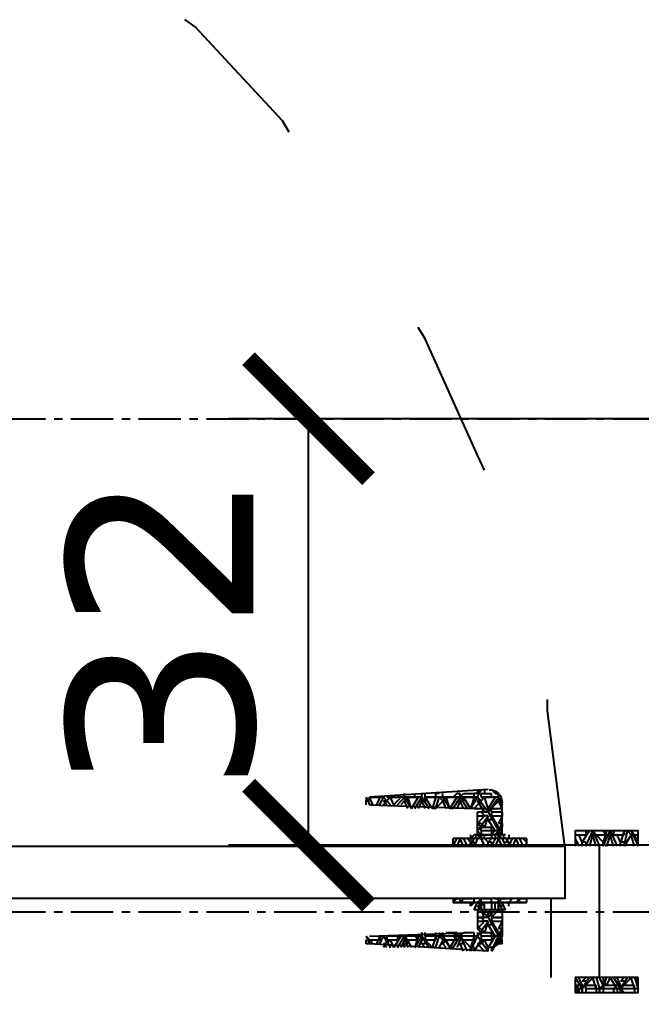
# Model space of a CAD drawing. Header units: centimetres. Extents: x -135 to 3640, y -1234 to 1338.
# Drawn here: x 321.8 to 368.5, y 198.9 to 272 of the extents above; entities that cross this region are included whole.
import ezdxf

# ---------------------------------------------------------------- set-up
doc = ezdxf.new("R2010")
doc.units = ezdxf.units.CM
doc.linetypes.add('CENTER', pattern=[5.08, 3.175, -0.635, 0.635, -0.635])
for name, color, linetype in [('AKS', 4, 'CENTER'), ('DIS_DUVAR_100', 30, 'Continuous'), ('IC_KAPILAR', 7, 'Continuous'), ('OZEL_PANEL_OLCU_CM', 3, 'Continuous')]:
    doc.layers.add(name, color=color, linetype=linetype)
doc.styles.add('PORTMAN', font='DejaVuSans.ttf')
doc.dimstyles.new('PORTMAN', dxfattribs={"dimtxt": 14, "dimasz": 9, "dimexe": 6, "dimexo": 5, "dimgap": 4, "dimtad": 1, "dimtxsty": 'PORTMAN', "dimblk": 'ARCHTICK', "dimcen": 2.5, "dimazin": 3, "dimtfac": 0.5, "dimtmove": 2, "dimatfit": 3})

# ---------------------------------------------------------------- blocks, each defined once
blk = doc.blocks.new('kaynak-dis-kapi')
at = {"color": 133, "linetype": 'Continuous', "lineweight": 25, "true_color": 0x6ec1dd}
for p, q in [((54298.981, 7082.45), (54298.699, 7082.45)), ((54298.699, 7082.45), (54298.699, 7082.45)), ((54298.699, 7082.45), (54298.981, 7082.45)), ((54298.981, 7082.45), (54299.263, 7082.732)), ((54299.263, 7082.168), (54299.263, 7082.45)), ((54300.109, 7082.45), (54299.263, 7082.45)), ((54299.545, 7082.732), (54309.131, 7082.168)), ((54299.827, 7082.732), (54299.827, 7082.45)), ((54299.827, 7082.732), (54299.827, 7082.45)), ((54300.39, 7082.45), (54300.109, 7082.732)), ((54300.109, 7082.168), (54300.109, 7082.45)), ((54300.39, 7082.732), (54300.39, 7082.45)), ((54300.39, 7082.45), (54300.672, 7082.45)), ((54300.672, 7082.168), (54300.672, 7082.45)), ((54301.518, 7082.45), (54300.672, 7082.45)), ((54300.672, 7082.45), (54300.672, 7082.45)), ((54301.8, 7082.168), (54301.518, 7082.45)), ((54301.518, 7082.45), (54301.518, 7082.45)), ((54301.518, 7082.45), (54301.518, 7082.45)), ((54302.082, 7082.45), (54301.8, 7082.45)), ((54301.8, 7082.45), (54301.8, 7082.45)), ((54301.8, 7082.45), (54302.082, 7082.45)), ((54302.364, 7082.168), (54302.082, 7082.45)), ((54302.082, 7082.45), (54302.082, 7082.45)), ((54303.21, 7082.168), (54303.21, 7082.45)), ((54303.21, 7082.168), (54303.21, 7082.45)), ((54303.492, 7082.45), (54303.492, 7082.45)), ((54303.492, 7082.45), (54303.492, 7082.45)), ((54303.492, 7082.45), (54303.774, 7082.45)), ((54303.774, 7082.168), (54303.774, 7082.45)), ((54303.774, 7082.45), (54303.774, 7082.45)), ((54304.62, 7082.168), (54304.62, 7082.45)), ((54305.465, 7082.168), (54305.465, 7082.45)), ((54306.311, 7082.168), (54306.311, 7082.45)), ((54298.699, 7082.168), (54298.417, 7081.604)), ((54298.417, 7081.886), (54298.417, 7081.886)), ((54298.417, 7081.886), (54298.699, 7081.886)), ((54298.417, 7081.322), (54298.699, 7081.886)), ((54298.699, 7082.168), (54300.109, 7082.168)), ((54298.699, 7082.168), (54298.699, 7081.886)), ((54298.699, 7082.168), (54298.981, 7082.168)), ((54298.699, 7081.886), (54299.263, 7081.322)), ((54298.981, 7082.168), (54299.545, 7081.322)), ((54299.263, 7082.168), (54299.263, 7082.168)), ((54300.109, 7082.168), (54299.263, 7082.168)), ((54299.545, 7081.322), (54299.827, 7082.168)), ((54300.109, 7081.886), (54299.827, 7082.168)), ((54299.827, 7081.041), (54300.39, 7081.886)), ((54300.109, 7082.168), (54300.109, 7082.168)), ((54300.39, 7082.168), (54300.109, 7081.886)), ((54300.109, 7081.886), (54300.39, 7081.886)), ((54300.109, 7081.886), (54300.672, 7081.322)), ((54300.39, 7082.168), (54300.672, 7082.168)), ((54300.672, 7082.168), (54300.672, 7082.168)), ((54301.518, 7082.168), (54300.672, 7082.168)), ((54300.672, 7082.168), (54300.954, 7081.322)), ((54300.954, 7081.322), (54301.518, 7082.168)), ((54301.8, 7082.168), (54301.236, 7081.322)), ((54301.8, 7082.168), (54301.518, 7082.168)), ((54301.518, 7081.886), (54301.518, 7082.168)), ((54301.518, 7081.886), (54301.8, 7081.886)), ((54301.518, 7081.322), (54301.8, 7081.886)), ((54301.8, 7082.168), (54301.8, 7081.886)), ((54301.8, 7082.168), (54302.082, 7082.168)), ((54301.8, 7081.886), (54302.082, 7081.322)), ((54302.364, 7082.168), (54302.082, 7082.168)), ((54303.21, 7082.168), (54302.082, 7082.168)), ((54302.082, 7082.168), (54302.646, 7081.322)), ((54303.21, 7082.168), (54302.646, 7081.322)), ((54302.646, 7081.322), (54302.928, 7082.168)), ((54303.21, 7081.886), (54302.928, 7082.168)), ((54302.928, 7081.322), (54303.21, 7081.886)), ((54303.21, 7082.168), (54303.21, 7082.168)), ((54303.492, 7082.168), (54303.21, 7081.886)), ((54303.21, 7081.886), (54303.21, 7081.886)), ((54303.21, 7081.886), (54303.774, 7081.322)), ((54303.774, 7081.322), (54303.492, 7082.168)), ((54303.492, 7082.168), (54303.774, 7082.168)), ((54303.774, 7082.168), (54303.774, 7082.168)), ((54304.62, 7082.168), (54303.774, 7082.168)), ((54303.774, 7082.168), (54304.056, 7081.322)), ((54304.056, 7081.322), (54304.62, 7082.168)), ((54304.902, 7082.168), (54304.338, 7081.322)), ((54304.62, 7082.168), (54304.62, 7082.168)), ((54304.62, 7081.886), (54304.62, 7082.168)), ((54304.62, 7081.886), (54304.902, 7081.886)), ((54304.62, 7081.322), (54304.902, 7081.886)), ((54304.902, 7082.168), (54304.902, 7081.886)), ((54304.902, 7082.168), (54305.183, 7082.168)), ((54304.902, 7081.886), (54305.183, 7081.322)), ((54305.465, 7082.168), (54305.183, 7082.168)), ((54306.029, 7082.168), (54305.183, 7082.168)), ((54305.183, 7082.168), (54305.747, 7081.322)), ((54306.311, 7082.168), (54305.747, 7081.322)), ((54305.747, 7081.322), (54306.029, 7082.168)), ((54306.311, 7082.168), (54306.029, 7082.168)), ((54306.029, 7081.886), (54306.029, 7082.168)), ((54306.029, 7081.886), (54306.311, 7081.886)), ((54306.029, 7081.322), (54306.311, 7081.886)), ((54306.311, 7082.168), (54306.311, 7081.886)), ((54306.311, 7082.168), (54306.593, 7082.168)), ((54306.311, 7081.886), (54306.593, 7081.604)), ((54306.593, 7082.168), (54307.157, 7081.604)), ((54306.875, 7082.168), (54306.875, 7082.168)), ((54307.721, 7082.168), (54306.875, 7082.168)), ((54307.157, 7081.604), (54307.439, 7082.168)), ((54308.003, 7082.168), (54307.439, 7081.604)), ((54307.721, 7081.886), (54307.439, 7082.168)), ((54307.721, 7082.168), (54307.721, 7082.168)), ((54308.003, 7082.168), (54307.721, 7081.886)), ((54307.721, 7081.886), (54308.003, 7081.886)), ((54307.721, 7081.604), (54308.003, 7081.886)), ((54307.721, 7081.886), (54308.003, 7081.604)), ((54308.285, 7081.604), (54308.003, 7082.168)), ((54308.003, 7082.168), (54308.285, 7082.168)), ((54308.285, 7082.168), (54308.285, 7082.168)), ((54309.131, 7082.168), (54308.285, 7082.168)), ((54308.285, 7082.168), (54308.567, 7081.604)), ((54308.849, 7081.604), (54309.131, 7082.168)), ((54309.413, 7082.168), (54309.131, 7081.604)), ((54309.131, 7082.168), (54309.131, 7082.168)), ((54309.131, 7081.886), (54309.131, 7082.168)), ((54309.131, 7081.886), (54309.413, 7081.886)), ((54309.413, 7082.168), (54309.413, 7081.886)), ((54309.413, 7081.604), (54309.413, 7081.886)), ((54309.413, 7081.886), (54309.413, 7081.886)), ((54309.413, 7081.886), (54309.413, 7081.886)), ((54298.417, 7079.349), (54298.417, 7081.604)), ((54299.263, 7081.322), (54298.417, 7081.322)), ((54298.417, 7081.041), (54299.263, 7081.041)), ((54298.417, 7081.041), (54298.417, 7081.041)), ((54298.417, 7081.041), (54298.417, 7080.759)), ((54299.263, 7081.041), (54299.263, 7081.322)), ((54299.263, 7081.322), (54299.263, 7081.322)), ((54299.263, 7081.322), (54299.545, 7081.322)), ((54299.263, 7081.041), (54299.263, 7080.759)), ((54299.545, 7081.041), (54299.545, 7081.322)), ((54299.545, 7081.041), (54300.39, 7081.041)), ((54299.545, 7081.041), (54299.827, 7081.041)), ((54300.109, 7081.041), (54299.827, 7081.322)), ((54300.672, 7081.322), (54299.827, 7081.322)), ((54300.109, 7081.041), (54299.827, 7080.759)), ((54300.39, 7079.349), (54300.39, 7081.041)), ((54309.131, 7081.604), (54300.672, 7081.322)), ((54300.672, 7081.322), (54300.672, 7081.322)), ((54300.672, 7081.322), (54300.954, 7081.322)), ((54300.672, 7081.041), (54300.672, 7081.041)), ((54300.954, 7081.322), (54300.954, 7081.322)), ((54302.364, 7081.322), (54302.364, 7081.322)), ((54302.364, 7081.322), (54302.646, 7081.322)), ((54302.646, 7081.322), (54302.646, 7081.322)), ((54303.774, 7081.322), (54303.774, 7081.322)), ((54303.774, 7081.322), (54304.056, 7081.322)), ((54305.465, 7081.322), (54305.465, 7081.322)), ((54305.465, 7081.322), (54305.465, 7081.322)), ((54299.263, 7080.759), (54298.417, 7080.759)), ((54298.417, 7080.759), (54298.699, 7080.195)), ((54298.699, 7079.913), (54299.263, 7080.759)), ((54298.981, 7079.631), (54299.545, 7080.477)), ((54299.263, 7080.477), (54299.263, 7080.759)), ((54299.263, 7080.477), (54299.545, 7080.477)), ((54299.545, 7080.759), (54299.545, 7080.759)), ((54299.545, 7080.759), (54299.827, 7080.759)), ((54299.545, 7080.759), (54299.827, 7079.913)), ((54300.39, 7080.759), (54299.827, 7080.759)), ((54299.827, 7080.759), (54300.39, 7080.195)), ((54287.985, 7079.631), (54287.421, 7078.503)), ((54287.985, 7079.631), (54287.703, 7079.349)), ((54288.267, 7079.631), (54287.985, 7079.349)), ((54288.549, 7078.503), (54288.267, 7079.631)), ((54288.267, 7079.631), (54288.549, 7079.631)), ((54288.549, 7079.631), (54288.549, 7079.349)), ((54288.549, 7079.631), (54288.831, 7078.785)), ((54289.677, 7079.631), (54289.113, 7078.503)), ((54289.395, 7079.631), (54289.395, 7079.349)), ((54290.241, 7078.503), (54289.677, 7079.631)), ((54289.677, 7079.631), (54289.677, 7079.349)), ((54289.677, 7079.631), (54289.959, 7079.631)), ((54290.241, 7079.631), (54289.959, 7079.349)), ((54289.959, 7079.631), (54290.241, 7078.785)), ((54291.086, 7079.631), (54290.523, 7078.503)), ((54291.086, 7079.631), (54290.805, 7079.349)), ((54291.65, 7078.503), (54291.086, 7079.631)), ((54291.086, 7079.631), (54291.086, 7079.349)), ((54291.086, 7079.631), (54291.368, 7079.631)), ((54291.368, 7079.631), (54291.932, 7078.785)), ((54291.65, 7079.631), (54291.65, 7079.349)), ((54298.417, 7080.195), (54298.417, 7079.913)), ((54298.417, 7080.195), (54298.699, 7080.195)), ((54298.699, 7079.631), (54298.417, 7079.913)), ((54298.417, 7079.913), (54298.417, 7079.913)), ((54298.699, 7079.631), (54298.417, 7079.349)), ((54298.699, 7079.631), (54298.699, 7079.913)), ((54298.699, 7079.631), (54298.981, 7079.631)), ((54298.699, 7079.631), (54298.699, 7079.349)), ((54298.699, 7079.631), (54298.981, 7079.631)), ((54298.981, 7079.631), (54299.263, 7079.349)), ((54299.263, 7079.631), (54299.263, 7079.913)), ((54300.109, 7079.913), (54299.263, 7079.913)), ((54299.263, 7079.631), (54299.263, 7079.349)), ((54300.109, 7080.195), (54299.827, 7079.913)), ((54300.109, 7080.195), (54300.39, 7080.195)), ((54300.109, 7079.913), (54300.39, 7080.195)), ((54300.109, 7079.631), (54300.109, 7079.913)), ((54300.39, 7079.631), (54300.109, 7079.913)), ((54300.109, 7079.631), (54300.109, 7079.349)), ((54300.39, 7079.631), (54300.39, 7079.631)), ((54300.39, 7079.631), (54300.39, 7079.631)), ((54300.39, 7079.631), (54300.39, 7079.631)), ((54287.703, 7079.349), (54287.421, 7079.349)), ((54287.421, 7078.785), (54287.703, 7079.349)), ((54287.703, 7079.349), (54287.985, 7079.349)), ((54287.703, 7078.503), (54287.985, 7079.349)), ((54287.985, 7079.349), (54288.549, 7078.503)), ((54289.395, 7079.349), (54288.549, 7079.349)), ((54288.831, 7078.785), (54289.113, 7079.349)), ((54289.395, 7079.349), (54289.113, 7079.349)), ((54289.395, 7079.349), (54289.677, 7079.349)), ((54289.395, 7078.503), (54289.677, 7079.349)), ((54289.677, 7079.349), (54289.959, 7078.503)), ((54290.805, 7079.349), (54289.959, 7079.349)), ((54290.241, 7078.785), (54290.805, 7079.349)), ((54290.805, 7079.349), (54290.805, 7079.349)), ((54290.805, 7079.349), (54291.086, 7079.349)), ((54290.805, 7078.503), (54291.086, 7079.349)), ((54291.086, 7079.349), (54291.368, 7078.503)), ((54292.496, 7079.349), (54291.65, 7079.349)), ((54291.932, 7078.785), (54292.214, 7079.349)), ((54292.496, 7079.349), (54292.214, 7079.349)), ((54292.496, 7079.067), (54292.214, 7078.503)), ((54296.443, 7078.785), (54296.725, 7079.067)), ((54296.443, 7079.067), (54302.364, 7079.067)), ((54297.007, 7079.067), (54296.725, 7078.503)), ((54297.007, 7078.503), (54297.289, 7079.067)), ((54297.289, 7079.067), (54297.571, 7078.503)), ((54297.853, 7078.503), (54297.571, 7079.067)), ((54297.853, 7079.349), (54297.853, 7079.067)), ((54297.853, 7078.785), (54298.135, 7079.067)), ((54297.853, 7079.067), (54298.135, 7078.785)), ((54298.135, 7079.067), (54298.417, 7079.349)), ((54298.135, 7079.349), (54300.672, 7079.349)), ((54298.135, 7079.349), (54298.135, 7079.349)), ((54298.417, 7079.349), (54298.417, 7079.349)), ((54298.417, 7079.349), (54298.699, 7079.349)), ((54298.417, 7079.349), (54298.417, 7079.349)), ((54298.417, 7078.503), (54298.699, 7079.067)), ((54298.699, 7079.067), (54298.699, 7079.349)), ((54298.699, 7079.349), (54298.699, 7079.067)), ((54298.699, 7079.067), (54298.981, 7078.503)), ((54300.109, 7079.349), (54299.263, 7079.349)), ((54299.263, 7079.349), (54299.263, 7079.067)), ((54299.263, 7079.067), (54299.545, 7078.785)), ((54299.545, 7078.785), (54299.827, 7079.067)), ((54299.827, 7079.349), (54299.827, 7079.349)), ((54300.109, 7079.349), (54299.827, 7079.349)), ((54299.827, 7079.349), (54299.827, 7079.349)), ((54299.827, 7079.067), (54299.827, 7079.349)), ((54300.109, 7079.349), (54300.39, 7079.349)), ((54300.672, 7079.349), (54300.672, 7079.349)), ((54300.954, 7079.349), (54300.954, 7079.067)), ((54300.954, 7078.785), (54301.236, 7079.067)), ((54301.518, 7079.067), (54301.236, 7078.503)), ((54301.518, 7078.503), (54301.8, 7079.067)), ((54301.8, 7079.067), (54302.082, 7078.503)), ((54302.364, 7078.503), (54302.082, 7079.067)), ((54302.364, 7079.067), (54302.364, 7079.067)), ((54288.549, 7078.785), (54288.549, 7078.503)), ((54288.549, 7078.785), (54288.831, 7078.785)), ((54288.831, 7078.503), (54288.831, 7078.785)), ((54290.241, 7078.785), (54289.959, 7078.503)), ((54290.241, 7078.503), (54290.241, 7078.785)), ((54290.241, 7078.785), (54290.241, 7078.785)), ((54290.523, 7068.635), (54290.523, 7078.503)), ((54291.65, 7078.785), (54291.65, 7078.503)), ((54291.65, 7078.785), (54291.932, 7078.785)), ((54291.932, 7078.503), (54291.932, 7078.785)), ((54292.214, 7078.503), (54292.496, 7078.785)), ((54377.36, 7078.503), (54293.342, 7078.503)), ((54293.342, 7078.503), (54293.342, 7074.556)), ((54296.443, 7078.503), (54296.443, 7078.785)), ((54296.443, 7078.785), (54296.443, 7078.785)), ((54296.443, 7078.785), (54296.443, 7078.785)), ((54297.853, 7078.785), (54297.571, 7078.503)), ((54297.853, 7078.503), (54297.853, 7078.785)), ((54297.853, 7078.785), (54298.135, 7078.785)), ((54299.263, 7078.785), (54299.263, 7078.503)), ((54299.263, 7078.785), (54299.545, 7078.785)), ((54299.545, 7078.503), (54299.545, 7078.785)), ((54300.672, 7078.785), (54300.672, 7078.503)), ((54300.672, 7078.785), (54300.954, 7078.785)), ((54300.954, 7078.503), (54300.954, 7078.785)), ((54302.364, 7078.785), (54302.364, 7078.503)), ((54302.364, 7078.785), (54302.364, 7078.785)), ((54293.342, 7074.556), (54377.36, 7074.556)), ((54297.007, 7074.556), (54296.443, 7074.556)), ((54296.443, 7074.556), (54296.443, 7074.274)), ((54297.007, 7074.556), (54296.725, 7074.556)), ((54296.725, 7074.556), (54296.725, 7074.556)), ((54297.289, 7074.274), (54297.007, 7074.556)), ((54297.007, 7074.274), (54297.007, 7074.556)), ((54297.289, 7074.556), (54297.289, 7074.556)), ((54297.289, 7074.556), (54297.289, 7074.556)), ((54297.289, 7074.556), (54297.571, 7074.556)), ((54297.853, 7074.274), (54297.571, 7074.556)), ((54298.417, 7074.556), (54297.571, 7074.556)), ((54297.571, 7074.556), (54297.571, 7074.556)), ((54298.699, 7074.274), (54298.417, 7074.556)), ((54298.417, 7074.556), (54298.417, 7074.556)), ((54298.417, 7074.556), (54298.417, 7074.556)), ((54298.981, 7074.556), (54298.699, 7074.556)), ((54298.699, 7074.556), (54298.699, 7074.556)), ((54298.699, 7074.556), (54298.981, 7074.556)), ((54298.981, 7074.556), (54299.263, 7074.556)), ((54299.263, 7074.274), (54299.263, 7074.556)), ((54300.109, 7074.556), (54299.263, 7074.556)), ((54299.827, 7074.556), (54299.827, 7074.556)), ((54299.827, 7074.556), (54299.827, 7074.556)), ((54300.109, 7074.274), (54300.109, 7074.556)), ((54300.39, 7074.556), (54300.39, 7074.556)), ((54300.39, 7074.556), (54300.39, 7074.556)), ((54300.39, 7074.556), (54300.672, 7074.556)), ((54300.672, 7074.274), (54300.672, 7074.556)), ((54301.518, 7074.556), (54300.672, 7074.556)), ((54300.672, 7074.556), (54300.672, 7074.556)), ((54301.8, 7074.274), (54301.518, 7074.556)), ((54301.518, 7074.556), (54301.518, 7074.556)), ((54301.518, 7074.556), (54301.518, 7074.556)), ((54302.082, 7074.556), (54301.8, 7074.556)), ((54301.8, 7074.556), (54301.8, 7074.556)), ((54301.8, 7074.556), (54302.082, 7074.556)), ((54302.364, 7074.274), (54302.082, 7074.556)), ((54302.364, 7074.556), (54302.082, 7074.556)), ((54302.082, 7074.556), (54302.082, 7074.556)), ((54296.443, 7074.274), (54297.007, 7074.274)), ((54297.007, 7074.274), (54296.443, 7074.274)), ((54297.007, 7074.274), (54296.725, 7074.274)), ((54296.725, 7074.274), (54296.725, 7074.274)), ((54297.289, 7074.274), (54297.007, 7074.274)), ((54297.007, 7074.274), (54297.007, 7074.274)), ((54297.289, 7074.274), (54297.289, 7074.274)), ((54297.289, 7074.274), (54297.571, 7074.274)), ((54297.853, 7074.274), (54297.571, 7074.274)), ((54298.417, 7074.274), (54297.571, 7074.274)), ((54297.571, 7074.274), (54297.571, 7074.274)), ((54297.853, 7073.992), (54297.853, 7074.274)), ((54298.135, 7073.71), (54298.417, 7074.274)), ((54298.135, 7073.992), (54298.135, 7073.992)), ((54298.135, 7073.71), (54300.672, 7073.71)), ((54298.699, 7074.274), (54298.417, 7073.71)), ((54298.699, 7074.274), (54298.417, 7074.274)), ((54298.417, 7074.274), (54298.417, 7073.992)), ((54298.417, 7074.274), (54298.417, 7074.274)), ((54298.417, 7073.992), (54298.699, 7073.992)), ((54298.417, 7073.71), (54298.417, 7073.71)), ((54298.417, 7073.428), (54298.699, 7073.71)), ((54298.417, 7073.71), (54298.417, 7071.737)), ((54298.699, 7074.274), (54298.699, 7074.274)), ((54298.699, 7073.992), (54298.699, 7074.274)), ((54298.699, 7074.274), (54298.981, 7074.274)), ((54298.699, 7073.71), (54298.699, 7073.992)), ((54298.699, 7073.992), (54298.699, 7073.71)), ((54298.699, 7073.71), (54299.263, 7073.146)), ((54299.545, 7073.146), (54298.981, 7073.71)), ((54299.263, 7074.274), (54299.263, 7074.274)), ((54300.109, 7074.274), (54299.263, 7074.274)), ((54299.263, 7073.71), (54299.545, 7073.428)), ((54299.545, 7073.428), (54299.827, 7073.71)), ((54299.827, 7074.274), (54300.109, 7073.992)), ((54299.827, 7073.146), (54300.109, 7073.71)), ((54300.109, 7074.274), (54300.109, 7074.274)), ((54300.39, 7074.274), (54300.109, 7073.992)), ((54300.109, 7073.992), (54300.39, 7073.992)), ((54300.109, 7073.71), (54300.39, 7073.992)), ((54300.39, 7073.71), (54300.109, 7073.992)), ((54300.39, 7074.274), (54300.672, 7074.274)), ((54300.39, 7073.71), (54300.39, 7072.3)), ((54300.672, 7074.274), (54300.672, 7074.274)), ((54301.518, 7074.274), (54300.672, 7074.274)), ((54300.672, 7074.274), (54300.954, 7073.992)), ((54300.672, 7073.992), (54300.672, 7073.992)), ((54300.954, 7073.992), (54300.954, 7074.274)), ((54301.8, 7074.274), (54301.518, 7074.274)), ((54301.518, 7074.274), (54301.518, 7074.274)), ((54301.518, 7074.274), (54301.518, 7074.274)), ((54301.8, 7074.274), (54301.8, 7074.274)), ((54301.8, 7074.274), (54301.8, 7074.274)), ((54301.8, 7074.274), (54302.082, 7074.274)), ((54302.364, 7074.274), (54302.082, 7074.274)), ((54302.364, 7074.274), (54302.082, 7074.274)), ((54302.082, 7074.274), (54302.082, 7074.274)), ((54298.417, 7073.146), (54299.263, 7073.146)), ((54298.417, 7073.146), (54298.417, 7073.146)), ((54298.417, 7073.146), (54298.417, 7072.864)), ((54299.263, 7073.146), (54298.417, 7073.146)), ((54299.263, 7073.428), (54299.263, 7073.146)), ((54299.263, 7073.428), (54299.545, 7073.428)), ((54299.263, 7073.146), (54299.263, 7073.146)), ((54299.263, 7073.146), (54299.263, 7072.864)), ((54299.545, 7073.146), (54299.545, 7073.428)), ((54299.545, 7073.146), (54300.39, 7073.146)), ((54299.545, 7073.146), (54299.827, 7073.146)), ((54300.109, 7073.146), (54299.827, 7073.146)), ((54300.109, 7073.146), (54299.827, 7072.864)), ((54300.39, 7073.146), (54299.827, 7073.146)), ((54299.263, 7072.864), (54298.417, 7072.864)), ((54298.417, 7072.864), (54298.699, 7072.3)), ((54298.417, 7072.3), (54298.417, 7072.018)), ((54298.417, 7072.3), (54298.699, 7072.3)), ((54298.699, 7072.018), (54299.263, 7072.864)), ((54298.981, 7071.737), (54299.545, 7072.582)), ((54299.263, 7072.582), (54299.263, 7072.864)), ((54299.263, 7072.582), (54299.545, 7072.582)), ((54299.545, 7072.864), (54299.545, 7072.864)), ((54299.545, 7072.864), (54299.827, 7072.864)), ((54299.545, 7072.864), (54299.827, 7072.018)), ((54300.39, 7072.864), (54299.827, 7072.864)), ((54299.827, 7072.864), (54300.39, 7072.3)), ((54300.109, 7072.3), (54299.827, 7072.018)), ((54300.109, 7072.3), (54300.39, 7072.3)), ((54300.109, 7072.018), (54300.39, 7072.3)), ((54300.672, 7072.3), (54300.672, 7072.3)), ((54298.699, 7071.737), (54298.417, 7072.018)), ((54298.417, 7072.018), (54298.417, 7072.018)), ((54298.699, 7071.737), (54298.417, 7071.455)), ((54298.699, 7071.737), (54298.699, 7072.018)), ((54298.699, 7071.737), (54298.981, 7071.737)), ((54298.699, 7071.737), (54298.699, 7071.455)), ((54298.699, 7071.737), (54298.981, 7071.737)), ((54298.981, 7071.737), (54299.545, 7070.891)), ((54299.263, 7071.737), (54299.263, 7072.018)), ((54300.109, 7072.018), (54299.263, 7072.018)), ((54299.263, 7071.737), (54299.263, 7071.455)), ((54300.109, 7071.737), (54300.109, 7072.018)), ((54300.39, 7071.737), (54300.109, 7072.018)), ((54300.109, 7071.737), (54300.109, 7071.455)), ((54300.39, 7071.737), (54300.109, 7071.455)), ((54300.39, 7071.737), (54300.672, 7071.737)), ((54300.39, 7071.737), (54300.672, 7071.737)), ((54300.672, 7071.737), (54300.672, 7072.018)), ((54301.518, 7072.018), (54300.672, 7072.018)), ((54300.672, 7071.737), (54300.672, 7072.018)), ((54309.131, 7071.737), (54300.672, 7072.018)), ((54300.672, 7071.737), (54300.672, 7071.455)), ((54300.672, 7071.737), (54300.954, 7070.891)), ((54301.8, 7071.737), (54301.518, 7072.018)), ((54301.518, 7072.018), (54301.518, 7072.018)), ((54301.518, 7072.018), (54301.518, 7072.018)), ((54301.8, 7071.737), (54301.518, 7071.455)), ((54301.8, 7071.737), (54301.8, 7072.018)), ((54301.8, 7071.737), (54302.082, 7071.737)), ((54301.8, 7071.737), (54301.8, 7071.455)), ((54301.8, 7071.737), (54302.082, 7071.737)), ((54302.364, 7071.737), (54302.082, 7072.018)), ((54302.928, 7072.018), (54302.082, 7072.018)), ((54302.082, 7071.737), (54302.082, 7072.018)), ((54302.364, 7071.737), (54302.082, 7071.455)), ((54302.082, 7071.737), (54302.646, 7070.891)), ((54303.21, 7071.737), (54302.646, 7070.891)), ((54302.928, 7072.018), (54302.928, 7072.018)), ((54302.928, 7072.018), (54302.928, 7072.018)), ((54303.21, 7071.737), (54303.21, 7072.018)), ((54303.21, 7071.737), (54303.21, 7072.018)), ((54303.492, 7071.737), (54303.21, 7072.018)), ((54303.21, 7071.737), (54303.21, 7071.455)), ((54303.492, 7071.737), (54303.21, 7071.455)), ((54303.492, 7072.018), (54303.492, 7071.737)), ((54303.774, 7070.891), (54303.492, 7071.737)), ((54303.492, 7071.737), (54303.774, 7071.737)), ((54303.492, 7071.737), (54303.774, 7071.737)), ((54303.774, 7071.737), (54303.774, 7072.018)), ((54303.774, 7071.737), (54303.774, 7072.018)), ((54303.774, 7071.737), (54303.774, 7071.455)), ((54303.774, 7071.737), (54304.056, 7070.891)), ((54304.62, 7071.737), (54304.62, 7072.018)), ((54304.62, 7071.737), (54304.62, 7071.455)), ((54304.902, 7071.737), (54304.902, 7072.018)), ((54304.902, 7071.737), (54305.183, 7071.737)), ((54304.902, 7071.737), (54304.902, 7071.455)), ((54304.902, 7071.737), (54305.183, 7071.737)), ((54305.465, 7071.737), (54305.183, 7071.737)), ((54305.465, 7071.737), (54305.183, 7071.455)), ((54305.183, 7071.737), (54305.183, 7071.737)), ((54305.183, 7071.737), (54305.465, 7070.891)), ((54306.311, 7071.737), (54306.029, 7070.891)), ((54306.311, 7071.737), (54306.029, 7071.455)), ((54306.875, 7070.891), (54306.311, 7071.737)), ((54306.311, 7071.737), (54306.311, 7071.737)), ((54306.311, 7071.737), (54306.311, 7071.455)), ((54306.311, 7071.737), (54306.593, 7071.737)), ((54306.593, 7071.737), (54307.157, 7070.891)), ((54306.875, 7071.737), (54306.875, 7071.737)), ((54306.875, 7071.737), (54306.875, 7071.455)), ((54308.003, 7071.737), (54307.439, 7070.891)), ((54307.721, 7071.737), (54307.721, 7071.737)), ((54307.721, 7071.737), (54307.721, 7071.455)), ((54308.003, 7071.737), (54307.721, 7071.455)), ((54308.285, 7071.173), (54308.003, 7071.737)), ((54308.003, 7071.737), (54308.285, 7071.737)), ((54308.003, 7071.737), (54308.285, 7071.737)), ((54308.285, 7071.737), (54308.285, 7071.455)), ((54308.285, 7071.737), (54308.567, 7071.173)), ((54309.413, 7071.737), (54309.131, 7071.173)), ((54309.413, 7071.737), (54309.131, 7071.455)), ((54298.417, 7071.173), (54298.417, 7071.455)), ((54298.417, 7071.455), (54298.417, 7071.455)), ((54298.417, 7071.173), (54298.699, 7071.173)), ((54298.699, 7071.455), (54299.263, 7070.609)), ((54298.699, 7071.173), (54298.699, 7071.173)), ((54300.109, 7071.455), (54299.263, 7071.455)), ((54299.263, 7070.891), (54299.263, 7070.609)), ((54299.263, 7070.891), (54299.545, 7070.891)), ((54299.545, 7070.891), (54299.827, 7071.455)), ((54299.545, 7070.609), (54309.131, 7071.173)), ((54299.545, 7070.609), (54299.545, 7070.891)), ((54300.109, 7071.173), (54299.827, 7071.455)), ((54299.827, 7070.609), (54300.39, 7071.173)), ((54300.109, 7071.455), (54300.672, 7070.609)), ((54300.109, 7071.173), (54300.39, 7071.173)), ((54301.518, 7071.455), (54300.672, 7071.455)), ((54300.672, 7070.891), (54300.672, 7070.609)), ((54300.672, 7070.891), (54300.954, 7070.891)), ((54300.954, 7070.891), (54301.518, 7071.455)), ((54300.954, 7070.609), (54300.954, 7070.891)), ((54301.518, 7071.173), (54301.518, 7071.455)), ((54301.518, 7071.173), (54301.8, 7071.173)), ((54301.518, 7070.609), (54301.8, 7071.173)), ((54301.8, 7071.455), (54302.082, 7070.891)), ((54303.21, 7071.455), (54302.082, 7071.455)), ((54302.364, 7070.891), (54302.364, 7070.891)), ((54302.364, 7070.891), (54302.646, 7070.891)), ((54302.646, 7070.891), (54302.928, 7071.455)), ((54303.21, 7071.173), (54302.928, 7071.455)), ((54302.928, 7070.891), (54303.21, 7071.173)), ((54303.21, 7071.455), (54303.492, 7070.891)), ((54303.21, 7071.173), (54303.21, 7071.173)), ((54304.62, 7071.455), (54303.774, 7071.455)), ((54303.774, 7070.891), (54303.774, 7070.891)), ((54303.774, 7070.891), (54304.056, 7070.891)), ((54304.056, 7070.891), (54304.62, 7071.455)), ((54304.62, 7071.173), (54304.62, 7071.455)), ((54304.62, 7071.173), (54304.902, 7071.173)), ((54304.62, 7070.891), (54304.902, 7071.173)), ((54304.902, 7071.455), (54305.183, 7070.891)), ((54306.029, 7071.455), (54305.183, 7071.455)), ((54305.747, 7070.891), (54306.029, 7071.455)), ((54306.029, 7071.173), (54306.029, 7071.455)), ((54306.029, 7071.173), (54306.311, 7071.173)), ((54306.311, 7071.455), (54306.593, 7070.891)), ((54306.311, 7070.891), (54306.311, 7071.173)), ((54307.721, 7071.455), (54306.875, 7071.455)), ((54307.157, 7070.891), (54307.439, 7071.455)), ((54307.721, 7071.173), (54307.439, 7071.455)), ((54307.721, 7071.455), (54308.003, 7070.891)), ((54307.721, 7071.173), (54308.003, 7071.173)), ((54307.721, 7070.891), (54308.003, 7071.173)), ((54309.131, 7071.455), (54308.285, 7071.455)), ((54308.849, 7071.173), (54309.131, 7071.455)), ((54309.131, 7071.173), (54309.131, 7071.455)), ((54309.131, 7071.455), (54309.131, 7071.455)), ((54309.131, 7071.173), (54309.413, 7071.173)), ((54309.131, 7071.173), (54309.131, 7071.173)), ((54309.413, 7071.455), (54309.413, 7071.455)), ((54309.413, 7071.455), (54309.413, 7071.455)), ((54309.413, 7071.173), (54309.413, 7071.455)), ((54309.413, 7071.173), (54309.413, 7071.173)), ((54287.421, 7068.635), (54292.496, 7068.635)), ((54287.703, 7068.635), (54287.421, 7067.789)), ((54287.421, 7068.353), (54287.703, 7068.635)), ((54287.703, 7067.789), (54287.985, 7068.635)), ((54287.985, 7068.635), (54288.549, 7068.071)), ((54288.549, 7068.635), (54288.831, 7068.353)), ((54288.831, 7068.071), (54289.113, 7068.635)), ((54289.113, 7067.789), (54289.677, 7068.635)), ((54289.677, 7068.635), (54289.959, 7068.071)), ((54290.241, 7067.789), (54289.959, 7068.635)), ((54290.241, 7068.071), (54290.523, 7068.635)), ((54290.241, 7068.635), (54290.241, 7068.353)), ((54290.805, 7068.635), (54290.523, 7067.789)), ((54290.805, 7067.789), (54291.086, 7068.635)), ((54291.086, 7068.635), (54291.65, 7068.071)), ((54291.65, 7068.635), (54291.932, 7068.353)), ((54291.932, 7068.071), (54292.214, 7068.635)), ((54287.703, 7067.789), (54287.703, 7068.071)), ((54288.549, 7068.071), (54287.703, 7068.071)), ((54288.549, 7068.353), (54288.549, 7068.071)), ((54288.549, 7068.353), (54288.831, 7068.353)), ((54288.831, 7067.789), (54288.549, 7068.071)), ((54288.831, 7067.789), (54288.831, 7068.071)), ((54289.395, 7067.789), (54289.113, 7068.071)), ((54290.241, 7068.071), (54289.113, 7068.071)), ((54290.241, 7068.353), (54289.959, 7068.071)), ((54290.241, 7068.353), (54290.241, 7068.353)), ((54290.241, 7067.789), (54290.241, 7068.071)), ((54290.523, 7067.789), (54290.241, 7068.071)), ((54290.805, 7067.789), (54290.805, 7068.071)), ((54291.65, 7068.071), (54290.805, 7068.071)), ((54291.65, 7068.353), (54291.65, 7068.071)), ((54291.65, 7068.353), (54291.932, 7068.353)), ((54291.65, 7067.789), (54291.65, 7068.071)), ((54291.932, 7067.789), (54291.932, 7068.071)), ((54292.496, 7067.789), (54292.214, 7068.071)), ((54292.496, 7068.071), (54292.214, 7068.071)), ((54292.214, 7067.789), (54292.496, 7068.071)), ((54287.421, 7067.789), (54287.703, 7067.789)), ((54287.421, 7067.789), (54287.421, 7067.789)), ((54287.421, 7067.789), (54287.703, 7067.789)), ((54287.703, 7067.789), (54287.703, 7067.507)), ((54287.703, 7067.789), (54287.703, 7067.507)), ((54288.831, 7067.789), (54288.549, 7067.507)), ((54288.831, 7067.789), (54289.113, 7067.789)), ((54288.831, 7067.789), (54288.831, 7067.507)), ((54288.831, 7067.789), (54289.113, 7067.789)), ((54289.113, 7067.789), (54289.113, 7067.507)), ((54289.395, 7067.789), (54289.395, 7067.507)), ((54290.241, 7067.789), (54290.241, 7067.507)), ((54290.241, 7067.789), (54290.241, 7067.507)), ((54290.523, 7067.507), (54290.523, 7067.789)), ((54290.523, 7067.789), (54290.805, 7067.789)), ((54290.523, 7067.789), (54290.523, 7067.507)), ((54290.523, 7067.789), (54290.805, 7067.789)), ((54290.805, 7067.789), (54290.805, 7067.507)), ((54290.805, 7067.789), (54290.805, 7067.507)), ((54291.65, 7067.789), (54291.65, 7067.507)), ((54291.932, 7067.789), (54292.496, 7067.789)), ((54291.932, 7067.789), (54292.214, 7067.789)), ((54291.932, 7067.789), (54291.932, 7067.507)), ((54291.932, 7067.789), (54292.214, 7067.789)), ((54292.496, 7067.789), (54292.214, 7067.507)), ((54292.214, 7067.789), (54292.214, 7067.507))]:
    blk.add_line(p, q, dxfattribs=at)
at = {"color": 7, "linetype": 'Continuous', "lineweight": 25}
for points in [[(54315.615, 7132.072), (54316.179, 7132.917), (54323.228, 7139.966), (54324.073, 7140.53)], [(54299.827, 7106.697), (54300.39, 7107.825), (54304.62, 7116.565), (54305.183, 7117.411)], [(54293.342, 7078.503), (54294.752, 7088.653), (54294.752, 7089.499)]]:
    blk.add_lwpolyline(points, dxfattribs=at)
at = {"color": 133, "linetype": 'Continuous', "lineweight": 25, "true_color": 0x6ec1dd}
for points in [[(54299.545, 7081.041), (54298.699, 7082.168), (54298.699, 7082.45)], [(54300.954, 7081.322), (54300.39, 7082.168), (54300.109, 7082.732)], [(54302.364, 7081.322), (54301.8, 7082.168), (54301.8, 7082.45)], [(54305.465, 7081.322), (54304.902, 7082.168), (54304.902, 7082.45)], [(54306.875, 7081.604), (54306.311, 7082.168), (54306.311, 7082.45)], [(54300.39, 7082.168), (54299.545, 7081.041), (54298.699, 7079.631), (54298.699, 7079.349), (54298.417, 7079.067), (54298.135, 7078.503)], [(54300.39, 7082.168), (54301.8, 7082.168), (54303.21, 7082.168), (54304.62, 7082.168)], [(54304.902, 7082.168), (54306.311, 7082.168), (54306.875, 7082.168)], [(54300.39, 7079.349), (54300.39, 7079.631), (54299.545, 7080.759)], [(54287.421, 7078.503), (54287.421, 7079.631), (54292.496, 7079.631), (54292.496, 7078.503)], [(54298.981, 7079.349), (54298.699, 7079.631), (54298.417, 7080.195)], [(54298.417, 7079.631), (54298.699, 7079.631), (54300.109, 7079.631)], [(54300.39, 7079.913), (54300.39, 7079.631), (54300.109, 7079.349), (54300.109, 7079.067), (54299.827, 7078.503)], [(54300.39, 7079.631), (54300.39, 7079.349), (54300.109, 7079.349)], [(54296.443, 7079.067), (54296.443, 7078.503), (54302.364, 7078.503), (54302.364, 7079.067)], [(54298.981, 7079.349), (54298.981, 7079.067), (54299.263, 7078.503)], [(54299.827, 7078.503), (54300.109, 7079.067), (54300.39, 7079.349)], [(54300.109, 7079.349), (54300.39, 7079.067), (54300.672, 7078.503)], [(54300.954, 7078.503), (54300.672, 7079.067), (54300.39, 7079.349)], [(54300.672, 7079.349), (54300.954, 7079.067), (54300.954, 7078.785)], [(54293.342, 7078.503), (54293.342, 7074.556), (54294.47, 7074.556), (54294.47, 7068.635)], [(54296.443, 7074.556), (54302.364, 7074.556), (54302.364, 7074.274), (54296.443, 7074.274)], [(54298.981, 7073.71), (54298.981, 7074.274), (54298.699, 7074.274), (54298.699, 7074.556)], [(54300.672, 7073.71), (54300.39, 7074.274), (54300.109, 7074.556)], [(54302.082, 7074.274), (54301.8, 7074.274), (54301.8, 7074.556)], [(54297.289, 7074.274), (54298.699, 7074.274), (54300.109, 7074.274)], [(54300.109, 7073.71), (54299.545, 7073.146), (54298.699, 7071.737), (54298.417, 7071.173)], [(54298.981, 7074.274), (54299.263, 7074.274), (54299.263, 7073.71)], [(54299.827, 7073.71), (54299.827, 7074.274), (54299.827, 7074.274)], [(54300.39, 7074.274), (54300.109, 7074.274), (54300.109, 7073.71)], [(54300.39, 7074.274), (54301.8, 7074.274), (54302.364, 7074.274)], [(54299.263, 7070.609), (54298.699, 7071.737), (54298.417, 7072.3)], [(54300.954, 7070.609), (54300.39, 7071.737), (54299.545, 7072.864)], [(54298.417, 7071.737), (54298.699, 7071.737), (54300.109, 7071.737)], [(54300.39, 7072.018), (54300.39, 7071.737), (54299.545, 7070.609)], [(54300.39, 7071.737), (54301.8, 7071.737), (54303.21, 7071.737), (54304.62, 7071.737)], [(54302.082, 7072.018), (54301.8, 7071.737), (54301.236, 7070.609)], [(54302.364, 7070.891), (54301.8, 7071.737), (54301.518, 7072.018)], [(54304.902, 7072.018), (54304.902, 7071.737), (54304.338, 7070.891)], [(54305.465, 7070.891), (54304.902, 7071.737), (54304.902, 7072.018)], [(54304.902, 7071.737), (54306.311, 7071.737), (54307.721, 7071.737)], [(54292.496, 7068.635), (54292.496, 7067.507), (54287.421, 7067.507), (54287.421, 7068.635)], [(54288.831, 7067.507), (54288.831, 7067.789), (54288.267, 7068.635)], [(54289.395, 7068.635), (54288.831, 7067.789), (54288.831, 7067.507)], [(54291.932, 7067.507), (54291.932, 7067.789), (54291.368, 7068.635)], [(54292.496, 7068.635), (54291.932, 7067.789), (54291.932, 7067.507)], [(54287.421, 7067.507), (54287.421, 7067.789), (54288.831, 7067.789), (54290.241, 7067.789), (54291.65, 7067.789)]]:
    blk.add_lwpolyline(points, dxfattribs=at)
blk.add_lwpolyline([(54309.131, 7081.886), (54309.131, 7081.886)], close=True, dxfattribs=at)
for points in [[(54298.722, 7082.459), (54298.527, 7082.273), (54298.417, 7082.015), (54298.417, 7081.745)], [(54299.449, 7082.731), (54299.179, 7082.743), (54298.917, 7082.645), (54298.722, 7082.459)], [(54298.417, 7071.877), (54298.417, 7071.608), (54298.527, 7071.35), (54298.722, 7071.164)], [(54298.722, 7071.164), (54298.917, 7070.978), (54299.179, 7070.879), (54299.449, 7070.892)]]:
    blk.add_open_spline(points, degree=3, dxfattribs=at)
blk = doc.blocks.new('BOM_K03_DIS_KAPI_ACIKLIK900')
at = {"layer": 'IC_KAPILAR', "xscale": 0.9278350515463918}
blk.add_blockref('kaynak-dis-kapi', (0, 0), dxfattribs=at)
blk = doc.blocks.new('BOM_D10_1255p0_DIS_K02_SOL')
at = {"layer": 'IC_KAPILAR', "xscale": -1}
blk.add_blockref('BOM_K03_DIS_KAPI_ACIKLIK900', (50476.993, -7068.569), dxfattribs=at)
blk = doc.blocks.new('_ARCHTICK')
at = {"color": 0, "linetype": 'BYBLOCK', "const_width": 0.15}
blk.add_lwpolyline([(-0.5, -0.5), (0.5, 0.5)], dxfattribs=at)

msp = doc.modelspace()

# ---------------------------------------------------------------- linework, layer by layer
at = {"layer": 'AKS'}
for p, q in [((-35, 242), (635, 242)), ((-35, 205), (635, 205))]:
    msp.add_line(p, q, dxfattribs=at)

# ---------------------------------------------------------------- block references
at = {"layer": 'DIS_DUVAR_100'}
msp.add_blockref('BOM_D10_1255p0_DIS_K02_SOL', (261, 200), dxfattribs=at)

# ---------------------------------------------------------------- dimensions: what is measured, and where the dimension line sits
at = {"layer": 'OZEL_PANEL_OLCU_CM'}
msp.add_linear_dim(base=(343.5, 210), p1=(389.5, 210), p2=(389.5, 242), angle=90, dimstyle='PORTMAN', override={"dimtxt": 14, "dimasz": 9, "dimexe": 6, "dimexo": 5, "dimdec": 2, "dimzin": 8, "dimdsep": 44}, dxfattribs=at).render()

doc.saveas('drawing.dxf')
